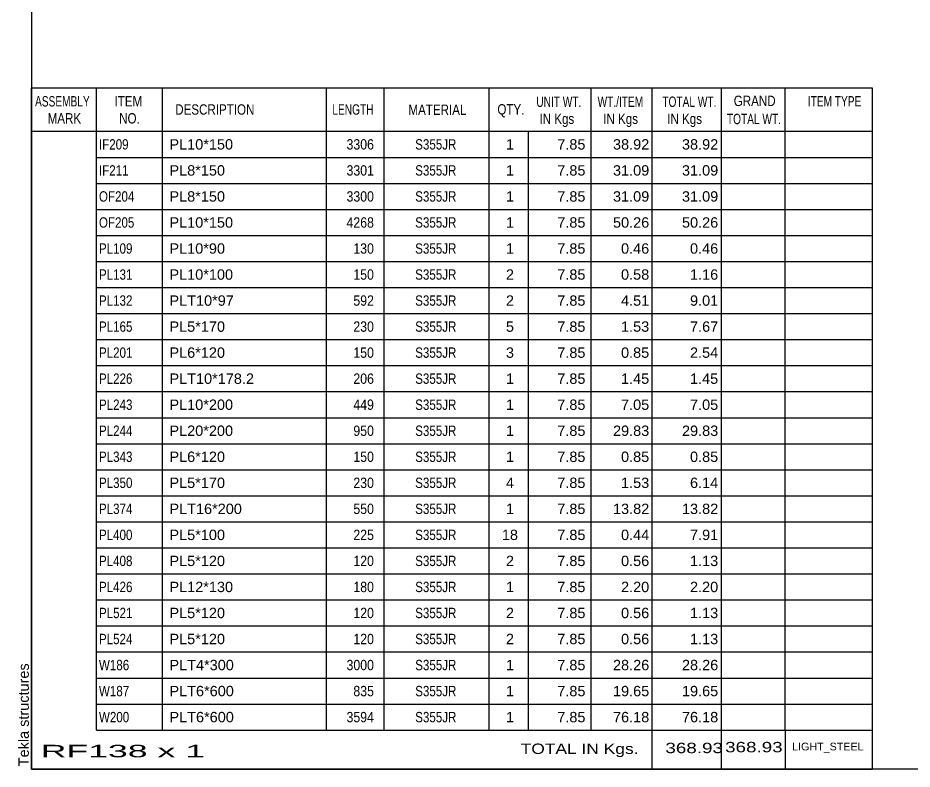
# Model space of a CAD drawing. Header units: millimetres. Extents: x -32 to 370, y -197 to 80.
# Drawn here: x -32.1 to 132.7, y -196.6 to -58.1 of the extents above; entities that cross this region are included whole.
import ezdxf

# ---------------------------------------------------------------- set-up
doc = ezdxf.new("R2010")
doc.units = ezdxf.units.MM
doc.styles.add('Arial', font='ARIAL.TTF', dxfattribs={"height": 0.2})

# ---------------------------------------------------------------- blocks, each defined once
blk = doc.blocks.new('Unknown-627306814-1201')
at = {"color": 5, "linetype": 'Continuous'}
for p, q in [((-29.56, 80.43), (-29.56, -196.57)), ((-29.56, -196.57), (370.44, -196.57))]:
    blk.add_line(p, q, dxfattribs=at)
at = {"color": 174, "linetype": 'Continuous', "style": 'Arial'}
blk.add_text('Tekla structures', height=1.9102, rotation=90, dxfattribs=at).set_placement((-30.06, -196.07))
blk = doc.blocks.new('CBS_BOM-627306814-5238')
at = {"color": 7, "linetype": 'Continuous'}
for p, q in [((-29.59, -79), (-29.59, -71)), ((-29.59, -71), (125.33, -71)), ((-17.59, -79), (-17.59, -71)), ((-5.4, -79), (-5.4, -71)), ((24.76, -79), (24.76, -71)), ((35.44, -79), (35.44, -71)), ((54.76, -79), (54.76, -71)), ((73.56, -79), (73.56, -71)), ((84.77, -79), (84.77, -71)), ((97.56, -79), (97.56, -71)), ((109.31, -79), (109.31, -71)), ((125.33, -71.01), (125.32, -78.99)), ((-29.59, -79), (125.33, -79)), ((-29.59, -83.8), (-29.59, -79)), ((-17.59, -83.8), (-17.59, -79)), ((-5.4, -83.8), (-5.4, -79)), ((24.76, -83.8), (24.76, -79)), ((35.44, -83.8), (35.44, -79)), ((54.76, -83.8), (54.76, -79)), ((62.02, -83.8), (62.02, -79)), ((73.56, -83.8), (73.56, -79)), ((84.77, -83.8), (84.77, -79)), ((97.56, -83.8), (97.56, -79)), ((109.32, -83.8), (109.32, -79)), ((125.33, -79), (125.33, -83.8)), ((-29.59, -88.6), (-29.59, -83.8)), ((-17.59, -83.8), (125.33, -83.8)), ((-17.59, -88.6), (-17.59, -83.8)), ((-5.4, -88.6), (-5.4, -83.8)), ((24.76, -88.6), (24.76, -83.8)), ((35.44, -88.6), (35.44, -83.8)), ((54.76, -88.6), (54.76, -83.8)), ((62.02, -88.6), (62.02, -83.8)), ((73.56, -88.6), (73.56, -83.8)), ((84.77, -88.6), (84.77, -83.8)), ((97.56, -88.6), (97.56, -83.8)), ((109.32, -88.6), (109.32, -83.8)), ((125.33, -83.8), (125.33, -88.6)), ((-29.59, -93.4), (-29.59, -88.6)), ((-17.59, -88.6), (125.33, -88.6)), ((-17.59, -93.4), (-17.59, -88.6)), ((-5.4, -93.4), (-5.4, -88.6)), ((24.76, -93.4), (24.76, -88.6)), ((35.44, -93.4), (35.44, -88.6)), ((54.76, -93.4), (54.76, -88.6)), ((62.02, -93.4), (62.02, -88.6)), ((73.56, -93.4), (73.56, -88.6)), ((84.77, -93.4), (84.77, -88.6)), ((97.56, -93.4), (97.56, -88.6)), ((109.32, -93.4), (109.32, -88.6)), ((125.33, -88.6), (125.33, -93.4)), ((-29.59, -98.2), (-29.59, -93.4)), ((-17.59, -93.4), (125.33, -93.4)), ((-17.59, -98.2), (-17.59, -93.4)), ((-5.4, -98.2), (-5.4, -93.4)), ((24.76, -98.2), (24.76, -93.4)), ((35.44, -98.2), (35.44, -93.4)), ((54.76, -98.2), (54.76, -93.4)), ((62.02, -98.2), (62.02, -93.4)), ((73.56, -98.2), (73.56, -93.4)), ((84.77, -98.2), (84.77, -93.4)), ((97.56, -98.2), (97.56, -93.4)), ((109.32, -98.2), (109.32, -93.4)), ((125.33, -93.4), (125.33, -98.2)), ((-29.59, -103), (-29.59, -98.2)), ((-17.59, -98.2), (125.33, -98.2)), ((-17.59, -103), (-17.59, -98.2)), ((-5.4, -103), (-5.4, -98.2)), ((24.76, -103), (24.76, -98.2)), ((35.44, -103), (35.44, -98.2)), ((54.76, -103), (54.76, -98.2)), ((62.02, -103), (62.02, -98.2)), ((73.56, -103), (73.56, -98.2)), ((84.77, -103), (84.77, -98.2)), ((97.56, -103), (97.56, -98.2)), ((109.32, -103), (109.32, -98.2)), ((125.33, -98.2), (125.33, -103)), ((-29.59, -107.8), (-29.59, -103)), ((-17.59, -103), (125.33, -103)), ((-17.59, -107.8), (-17.59, -103)), ((-5.4, -107.8), (-5.4, -103)), ((24.76, -107.8), (24.76, -103)), ((35.44, -107.8), (35.44, -103)), ((54.76, -107.8), (54.76, -103)), ((62.02, -107.8), (62.02, -103)), ((73.56, -107.8), (73.56, -103)), ((84.77, -107.8), (84.77, -103)), ((97.56, -107.8), (97.56, -103)), ((109.32, -107.8), (109.32, -103)), ((125.33, -103), (125.33, -107.8)), ((-29.59, -112.6), (-29.59, -107.8)), ((-17.59, -107.8), (125.33, -107.8)), ((-17.59, -112.6), (-17.59, -107.8)), ((-5.4, -112.6), (-5.4, -107.8)), ((24.76, -112.6), (24.76, -107.8)), ((35.44, -112.6), (35.44, -107.8)), ((54.76, -112.6), (54.76, -107.8)), ((62.02, -112.6), (62.02, -107.8)), ((73.56, -112.6), (73.56, -107.8)), ((84.77, -112.6), (84.77, -107.8)), ((97.56, -112.6), (97.56, -107.8)), ((109.32, -112.6), (109.32, -107.8)), ((125.33, -107.8), (125.33, -112.6)), ((-29.59, -117.4), (-29.59, -112.6)), ((-17.59, -112.6), (125.33, -112.6)), ((-17.59, -117.4), (-17.59, -112.6)), ((-5.4, -117.4), (-5.4, -112.6)), ((24.76, -117.4), (24.76, -112.6)), ((35.44, -117.4), (35.44, -112.6)), ((54.76, -117.4), (54.76, -112.6)), ((62.02, -117.4), (62.02, -112.6)), ((73.56, -117.4), (73.56, -112.6)), ((84.77, -117.4), (84.77, -112.6)), ((97.56, -117.4), (97.56, -112.6)), ((109.32, -117.4), (109.32, -112.6)), ((125.33, -112.6), (125.33, -117.4)), ((-29.59, -122.2), (-29.59, -117.4)), ((-17.59, -117.4), (125.33, -117.4)), ((-17.59, -122.2), (-17.59, -117.4)), ((-5.4, -122.2), (-5.4, -117.4)), ((24.76, -122.2), (24.76, -117.4)), ((35.44, -122.2), (35.44, -117.4)), ((54.76, -122.2), (54.76, -117.4)), ((62.02, -122.2), (62.02, -117.4)), ((73.56, -122.2), (73.56, -117.4)), ((84.77, -122.2), (84.77, -117.4)), ((97.56, -122.2), (97.56, -117.4)), ((109.32, -122.2), (109.32, -117.4)), ((125.33, -117.4), (125.33, -122.2)), ((-29.59, -127), (-29.59, -122.2)), ((-17.59, -122.2), (125.33, -122.2)), ((-17.59, -127), (-17.59, -122.2)), ((-5.4, -127), (-5.4, -122.2)), ((24.76, -127), (24.76, -122.2)), ((35.44, -127), (35.44, -122.2)), ((54.76, -127), (54.76, -122.2)), ((62.02, -127), (62.02, -122.2)), ((73.56, -127), (73.56, -122.2)), ((84.77, -127), (84.77, -122.2)), ((97.56, -127), (97.56, -122.2)), ((109.32, -127), (109.32, -122.2)), ((125.33, -122.2), (125.33, -127)), ((-29.59, -131.8), (-29.59, -127)), ((-17.59, -127), (125.33, -127)), ((-17.59, -131.8), (-17.59, -127)), ((-5.4, -131.8), (-5.4, -127)), ((24.76, -131.8), (24.76, -127)), ((35.44, -131.8), (35.44, -127)), ((54.76, -131.8), (54.76, -127)), ((62.02, -131.8), (62.02, -127)), ((73.56, -131.8), (73.56, -127)), ((84.77, -131.8), (84.77, -127)), ((97.56, -131.8), (97.56, -127)), ((109.32, -131.8), (109.32, -127)), ((125.33, -127), (125.33, -131.8)), ((-29.59, -136.6), (-29.59, -131.8)), ((-17.59, -131.8), (125.33, -131.8)), ((-17.59, -136.6), (-17.59, -131.8)), ((-5.4, -136.6), (-5.4, -131.8)), ((24.76, -136.6), (24.76, -131.8)), ((35.44, -136.6), (35.44, -131.8)), ((54.76, -136.6), (54.76, -131.8)), ((62.02, -136.6), (62.02, -131.8)), ((73.56, -136.6), (73.56, -131.8)), ((84.77, -136.6), (84.77, -131.8)), ((97.56, -136.6), (97.56, -131.8)), ((109.32, -136.6), (109.32, -131.8)), ((125.33, -131.8), (125.33, -136.6)), ((-29.59, -141.4), (-29.59, -136.6)), ((-17.59, -136.6), (125.33, -136.6)), ((-17.59, -141.4), (-17.59, -136.6)), ((-5.4, -141.4), (-5.4, -136.6)), ((24.76, -141.4), (24.76, -136.6)), ((35.44, -141.4), (35.44, -136.6)), ((54.76, -141.4), (54.76, -136.6)), ((62.02, -141.4), (62.02, -136.6)), ((73.56, -141.4), (73.56, -136.6)), ((84.77, -141.4), (84.77, -136.6)), ((97.56, -141.4), (97.56, -136.6)), ((109.32, -141.4), (109.32, -136.6)), ((125.33, -136.6), (125.33, -141.4)), ((-29.59, -146.2), (-29.59, -141.4)), ((-17.59, -141.4), (125.33, -141.4)), ((-17.59, -146.2), (-17.59, -141.4)), ((-5.4, -146.2), (-5.4, -141.4)), ((24.76, -146.2), (24.76, -141.4)), ((35.44, -146.2), (35.44, -141.4)), ((54.76, -146.2), (54.76, -141.4)), ((62.02, -146.2), (62.02, -141.4)), ((73.56, -146.2), (73.56, -141.4)), ((84.77, -146.2), (84.77, -141.4)), ((97.56, -146.2), (97.56, -141.4)), ((109.32, -146.2), (109.32, -141.4)), ((125.33, -141.4), (125.33, -146.2)), ((-29.59, -151), (-29.59, -146.2)), ((-17.59, -146.2), (125.33, -146.2)), ((-17.59, -151), (-17.59, -146.2)), ((-5.4, -151), (-5.4, -146.2)), ((24.76, -151), (24.76, -146.2)), ((35.44, -151), (35.44, -146.2)), ((54.76, -151), (54.76, -146.2)), ((62.02, -151), (62.02, -146.2)), ((73.56, -151), (73.56, -146.2)), ((84.77, -151), (84.77, -146.2)), ((97.56, -151), (97.56, -146.2)), ((109.32, -151), (109.32, -146.2)), ((125.33, -146.2), (125.33, -151)), ((-29.59, -155.8), (-29.59, -151)), ((-17.59, -151), (125.33, -151)), ((-17.59, -155.8), (-17.59, -151)), ((-5.4, -155.8), (-5.4, -151)), ((24.76, -155.8), (24.76, -151)), ((35.44, -155.8), (35.44, -151)), ((54.76, -155.8), (54.76, -151)), ((62.02, -155.8), (62.02, -151)), ((73.56, -155.8), (73.56, -151)), ((84.77, -155.8), (84.77, -151)), ((97.56, -155.8), (97.56, -151)), ((109.32, -155.8), (109.32, -151)), ((125.33, -151), (125.33, -155.8)), ((-29.59, -160.6), (-29.59, -155.8)), ((-17.59, -155.8), (125.33, -155.8)), ((-17.59, -160.6), (-17.59, -155.8)), ((-5.4, -160.6), (-5.4, -155.8)), ((24.76, -160.6), (24.76, -155.8)), ((35.44, -160.6), (35.44, -155.8)), ((54.76, -160.6), (54.76, -155.8)), ((62.02, -160.6), (62.02, -155.8)), ((73.56, -160.6), (73.56, -155.8)), ((84.77, -160.6), (84.77, -155.8)), ((97.56, -160.6), (97.56, -155.8)), ((109.32, -160.6), (109.32, -155.8)), ((125.33, -155.8), (125.33, -160.6)), ((-29.59, -165.4), (-29.59, -160.6)), ((-17.59, -160.6), (125.33, -160.6)), ((-17.59, -165.4), (-17.59, -160.6)), ((-5.4, -165.4), (-5.4, -160.6)), ((24.76, -165.4), (24.76, -160.6)), ((35.44, -165.4), (35.44, -160.6)), ((54.76, -165.4), (54.76, -160.6)), ((62.02, -165.4), (62.02, -160.6)), ((73.56, -165.4), (73.56, -160.6)), ((84.77, -165.4), (84.77, -160.6)), ((97.56, -165.4), (97.56, -160.6)), ((109.32, -165.4), (109.32, -160.6)), ((125.33, -160.6), (125.33, -165.4)), ((-29.59, -170.2), (-29.59, -165.4)), ((-17.59, -165.4), (125.33, -165.4)), ((-17.59, -170.2), (-17.59, -165.4)), ((-5.4, -170.2), (-5.4, -165.4)), ((24.76, -170.2), (24.76, -165.4)), ((35.44, -170.2), (35.44, -165.4)), ((54.76, -170.2), (54.76, -165.4)), ((62.02, -170.2), (62.02, -165.4)), ((73.56, -170.2), (73.56, -165.4)), ((84.77, -170.2), (84.77, -165.4)), ((97.56, -170.2), (97.56, -165.4)), ((109.32, -170.2), (109.32, -165.4)), ((125.33, -165.4), (125.33, -170.2)), ((-29.59, -175), (-29.59, -170.2)), ((-17.59, -170.2), (125.33, -170.2)), ((-17.59, -175), (-17.59, -170.2)), ((-5.4, -175), (-5.4, -170.2)), ((24.76, -175), (24.76, -170.2)), ((35.44, -175), (35.44, -170.2)), ((54.76, -175), (54.76, -170.2)), ((62.02, -175), (62.02, -170.2)), ((73.56, -175), (73.56, -170.2)), ((84.77, -175), (84.77, -170.2)), ((97.56, -175), (97.56, -170.2)), ((109.32, -175), (109.32, -170.2)), ((125.33, -170.2), (125.33, -175)), ((-29.59, -179.8), (-29.59, -175)), ((-17.59, -175), (125.33, -175)), ((-17.59, -179.8), (-17.59, -175)), ((-5.4, -179.8), (-5.4, -175)), ((24.76, -179.8), (24.76, -175)), ((35.44, -179.8), (35.44, -175)), ((54.76, -179.8), (54.76, -175)), ((62.02, -179.8), (62.02, -175)), ((73.56, -179.8), (73.56, -175)), ((84.77, -179.8), (84.77, -175)), ((97.56, -179.8), (97.56, -175)), ((109.32, -179.8), (109.32, -175)), ((125.33, -175), (125.33, -179.8)), ((-29.59, -184.6), (-29.59, -179.8)), ((-17.59, -179.8), (125.33, -179.8)), ((-17.59, -184.6), (-17.59, -179.8)), ((-5.4, -184.6), (-5.4, -179.8)), ((24.76, -184.6), (24.76, -179.8)), ((35.44, -184.6), (35.44, -179.8)), ((54.76, -184.6), (54.76, -179.8)), ((62.02, -184.6), (62.02, -179.8)), ((73.56, -184.6), (73.56, -179.8)), ((84.77, -184.6), (84.77, -179.8)), ((97.56, -184.6), (97.56, -179.8)), ((109.32, -184.6), (109.32, -179.8)), ((125.33, -179.8), (125.33, -184.6)), ((-29.59, -189.4), (-29.59, -184.6)), ((-17.59, -184.6), (125.33, -184.6)), ((-17.59, -189.4), (-17.59, -184.6)), ((-5.4, -189.4), (-5.4, -184.6)), ((24.76, -189.4), (24.76, -184.6)), ((35.44, -189.4), (35.44, -184.6)), ((54.76, -189.4), (54.76, -184.6)), ((62.02, -189.4), (62.02, -184.6)), ((73.56, -189.4), (73.56, -184.6)), ((84.77, -189.4), (84.77, -184.6)), ((97.56, -189.4), (97.56, -184.6)), ((109.32, -189.4), (109.32, -184.6)), ((125.33, -184.6), (125.33, -189.4)), ((-29.59, -196.6), (-29.59, -189.42)), ((-17.59, -189.4), (125.33, -189.4)), ((84.77, -196.6), (84.77, -189.42)), ((97.56, -196.6), (97.56, -189.42)), ((109.36, -196.6), (109.36, -189.42)), ((125.33, -189.4), (125.33, -196.6)), ((-29.59, -196.6), (125.33, -196.6))]:
    blk.add_line(p, q, dxfattribs=at)
at = {"color": 3, "linetype": 'Continuous', "style": 'Arial'}
for s, height, width, p in [('ASSEMBLY', 1.91, 0.7, (-28.91, -74.42)), ('WT./ITEM', 1.91, 0.7, (74.74, -74.5)), ('GRAND', 1.91, 0.8, (99.83, -74.34)), ('ITEM', 1.91, 0.8, (-14.27, -74.42)), ('DESCRIPTION', 1.9102, 0.8, (-3.08, -75.93)), ('LENGTH', 1.91, 0.7, (25.87, -75.93)), ('MATERIAL', 1.91, 0.8, (39.89, -75.98)), ('QTY.', 1.91, 0.8, (56.28, -75.9)), ('UNIT WT.', 1.91, 0.7, (63.45, -74.5)), ('TOTAL WT.', 1.91, 0.7, (86.67, -74.5)), ('ITEM TYPE', 1.91, 0.7, (113.47, -74.42)), ('MARK', 1.91, 0.8, (-26.59, -77.56)), ('NO.', 1.91, 0.8, (-13.41, -77.56)), ('IN Kgs', 1.91, 0.8, (64.03, -77.64)), ('IN Kgs', 1.91, 0.8, (75.78, -77.64)), ('IN Kgs', 1.91, 0.8, (87.57, -77.64)), ('TOTAL WT.', 1.91, 0.7, (98.57, -77.68))]:
    blk.add_text(s, height=height, dxfattribs=dict(at, width=width)).set_placement(p)
at = {"color": 7, "linetype": 'Continuous', "style": 'Arial'}
for s, width, p in [('IF209', 0.8, (-17.14, -82.36)), ('3306', 0.85, (28.48, -82.36)), ('S355JR', 0.8, (41.13, -82.36)), ('IF211', 0.8, (-17.14, -87.16)), ('3301', 0.85, (28.48, -87.16)), ('S355JR', 0.8, (41.13, -87.16)), ('OF204', 0.8, (-17.14, -91.96)), ('3300', 0.85, (28.48, -91.96)), ('S355JR', 0.8, (41.13, -91.96)), ('OF205', 0.8, (-17.14, -96.76)), ('4268', 0.85, (28.48, -96.76)), ('S355JR', 0.8, (41.13, -96.76)), ('PL109', 0.8, (-17.14, -101.56)), ('130', 0.85, (29.74, -101.56)), ('S355JR', 0.8, (41.13, -101.56)), ('PL131', 0.8, (-17.14, -106.36)), ('150', 0.85, (29.74, -106.36)), ('S355JR', 0.8, (41.13, -106.36)), ('PL132', 0.8, (-17.14, -111.16)), ('592', 0.85, (29.74, -111.16)), ('S355JR', 0.8, (41.13, -111.16)), ('PL165', 0.8, (-17.14, -115.96)), ('230', 0.85, (29.74, -115.96)), ('S355JR', 0.8, (41.13, -115.96)), ('PL201', 0.8, (-17.14, -120.76)), ('150', 0.85, (29.74, -120.76)), ('S355JR', 0.8, (41.13, -120.76)), ('PL226', 0.8, (-17.14, -125.56)), ('206', 0.85, (29.74, -125.56)), ('S355JR', 0.8, (41.13, -125.56)), ('PL243', 0.8, (-17.14, -130.36)), ('449', 0.85, (29.74, -130.36)), ('S355JR', 0.8, (41.13, -130.36)), ('PL244', 0.8, (-17.14, -135.16)), ('950', 0.85, (29.74, -135.16)), ('S355JR', 0.8, (41.13, -135.16)), ('PL343', 0.8, (-17.14, -139.96)), ('150', 0.85, (29.74, -139.96)), ('S355JR', 0.8, (41.13, -139.96)), ('PL350', 0.8, (-17.14, -144.76)), ('230', 0.85, (29.74, -144.76)), ('S355JR', 0.8, (41.13, -144.76)), ('PL374', 0.8, (-17.14, -149.56)), ('550', 0.85, (29.74, -149.56)), ('S355JR', 0.8, (41.13, -149.56)), ('PL400', 0.8, (-17.14, -154.36)), ('225', 0.85, (29.74, -154.36)), ('S355JR', 0.8, (41.13, -154.36)), ('PL408', 0.8, (-17.14, -159.16)), ('120', 0.85, (29.74, -159.16)), ('S355JR', 0.8, (41.13, -159.16)), ('PL426', 0.8, (-17.14, -163.96)), ('180', 0.85, (29.74, -163.96)), ('S355JR', 0.8, (41.13, -163.96)), ('PL521', 0.8, (-17.14, -168.76)), ('120', 0.85, (29.74, -168.76)), ('S355JR', 0.8, (41.13, -168.76)), ('PL524', 0.8, (-17.14, -173.56)), ('120', 0.85, (29.74, -173.56)), ('S355JR', 0.8, (41.13, -173.56)), ('W186', 0.8, (-17.14, -178.36)), ('3000', 0.85, (28.48, -178.36)), ('S355JR', 0.8, (41.13, -178.36)), ('W187', 0.8, (-17.14, -183.16)), ('835', 0.85, (29.74, -183.16)), ('S355JR', 0.8, (41.13, -183.16)), ('W200', 0.8, (-17.14, -187.96)), ('3594', 0.85, (28.48, -187.96)), ('S355JR', 0.8, (41.13, -187.96))]:
    blk.add_text(s, height=1.91, dxfattribs=dict(at, width=width)).set_placement(p)
for s, height, p in [('PL10*150', 1.91, (-4.15, -82.36)), ('1', 1.91, (57.85, -82.36)), ('7.85', 1.91, (67.31, -82.36)), ('38.92', 1.91, (77.58, -82.36)), ('38.92', 1.91, (90.29, -82.36)), ('PL8*150', 1.91, (-4.15, -87.16)), ('1', 1.91, (57.85, -87.16)), ('7.85', 1.91, (67.31, -87.16)), ('31.09', 1.91, (77.58, -87.16)), ('31.09', 1.91, (90.29, -87.16)), ('PL8*150', 1.91, (-4.15, -91.96)), ('1', 1.91, (57.85, -91.96)), ('7.85', 1.91, (67.31, -91.96)), ('31.09', 1.91, (77.58, -91.96)), ('31.09', 1.91, (90.29, -91.96)), ('PL10*150', 1.91, (-4.15, -96.76)), ('1', 1.91, (57.85, -96.76)), ('7.85', 1.91, (67.31, -96.76)), ('50.26', 1.91, (77.58, -96.76)), ('50.26', 1.91, (90.29, -96.76)), ('PL10*90', 1.91, (-4.15, -101.56)), ('1', 1.91, (57.85, -101.56)), ('7.85', 1.91, (67.31, -101.56)), ('0.46', 1.91, (79.06, -101.56)), ('0.46', 1.91, (91.77, -101.56)), ('PL10*100', 1.91, (-4.15, -106.36)), ('2', 1.91, (57.85, -106.36)), ('7.85', 1.91, (67.31, -106.36)), ('0.58', 1.91, (79.06, -106.36)), ('1.16', 1.91, (91.77, -106.36)), ('PLT10*97', 1.91, (-4.15, -111.16)), ('2', 1.91, (57.85, -111.16)), ('7.85', 1.91, (67.31, -111.16)), ('4.51', 1.91, (79.06, -111.16)), ('9.01', 1.91, (91.77, -111.16)), ('PL5*170', 1.91, (-4.15, -115.96)), ('5', 1.91, (57.85, -115.96)), ('7.85', 1.91, (67.31, -115.96)), ('1.53', 1.91, (79.06, -115.96)), ('7.67', 1.91, (91.77, -115.96)), ('PL6*120', 1.91, (-4.15, -120.76)), ('3', 1.91, (57.85, -120.76)), ('7.85', 1.91, (67.31, -120.76)), ('0.85', 1.91, (79.06, -120.76)), ('2.54', 1.91, (91.77, -120.76)), ('PLT10*178.2', 1.9102, (-4.15, -125.56)), ('1', 1.91, (57.85, -125.56)), ('7.85', 1.91, (67.31, -125.56)), ('1.45', 1.91, (79.06, -125.56)), ('1.45', 1.91, (91.77, -125.56)), ('PL10*200', 1.91, (-4.15, -130.36)), ('1', 1.91, (57.85, -130.36)), ('7.85', 1.91, (67.31, -130.36)), ('7.05', 1.91, (79.06, -130.36)), ('7.05', 1.91, (91.77, -130.36)), ('PL20*200', 1.91, (-4.15, -135.16)), ('1', 1.91, (57.85, -135.16)), ('7.85', 1.91, (67.31, -135.16)), ('29.83', 1.91, (77.58, -135.16)), ('29.83', 1.91, (90.29, -135.16)), ('PL6*120', 1.91, (-4.15, -139.96)), ('1', 1.91, (57.85, -139.96)), ('7.85', 1.91, (67.31, -139.96)), ('0.85', 1.91, (79.06, -139.96)), ('0.85', 1.91, (91.77, -139.96)), ('PL5*170', 1.91, (-4.15, -144.76)), ('4', 1.91, (57.85, -144.76)), ('7.85', 1.91, (67.31, -144.76)), ('1.53', 1.91, (79.06, -144.76)), ('6.14', 1.91, (91.77, -144.76)), ('PLT16*200', 1.91, (-4.15, -149.56)), ('1', 1.91, (57.85, -149.56)), ('7.85', 1.91, (67.31, -149.56)), ('13.82', 1.91, (77.58, -149.56)), ('13.82', 1.91, (90.29, -149.56)), ('PL5*100', 1.91, (-4.15, -154.36)), ('18', 1.91, (57.1, -154.36)), ('7.85', 1.91, (67.31, -154.36)), ('0.44', 1.91, (79.06, -154.36)), ('7.91', 1.91, (91.77, -154.36)), ('PL5*120', 1.91, (-4.15, -159.16)), ('2', 1.91, (57.85, -159.16)), ('7.85', 1.91, (67.31, -159.16)), ('0.56', 1.91, (79.06, -159.16)), ('1.13', 1.91, (91.77, -159.16)), ('PL12*130', 1.91, (-4.15, -163.96)), ('1', 1.91, (57.85, -163.96)), ('7.85', 1.91, (67.31, -163.96)), ('2.20', 1.91, (79.06, -163.96)), ('2.20', 1.91, (91.77, -163.96)), ('PL5*120', 1.91, (-4.15, -168.76)), ('2', 1.91, (57.85, -168.76)), ('7.85', 1.91, (67.31, -168.76)), ('0.56', 1.91, (79.06, -168.76)), ('1.13', 1.91, (91.77, -168.76)), ('PL5*120', 1.91, (-4.15, -173.56)), ('2', 1.91, (57.85, -173.56)), ('7.85', 1.91, (67.31, -173.56)), ('0.56', 1.91, (79.06, -173.56)), ('1.13', 1.91, (91.77, -173.56)), ('PLT4*300', 1.91, (-4.15, -178.36)), ('1', 1.91, (57.85, -178.36)), ('7.85', 1.91, (67.31, -178.36)), ('28.26', 1.91, (77.58, -178.36)), ('28.26', 1.91, (90.29, -178.36)), ('PLT6*600', 1.91, (-4.15, -183.16)), ('7.85', 1.91, (67.31, -183.16)), ('19.65', 1.91, (77.58, -183.16)), ('19.65', 1.91, (90.29, -183.16)), ('1', 1.91, (57.85, -183.16)), ('PLT6*600', 1.91, (-4.15, -187.96)), ('1', 1.91, (57.85, -187.96)), ('7.85', 1.91, (67.31, -187.96)), ('76.18', 1.91, (77.58, -187.96)), ('76.18', 1.91, (90.29, -187.96))]:
    blk.add_text(s, height=height, dxfattribs=at).set_placement(p)
at = {"color": 6, "linetype": 'Continuous', "style": 'Arial'}
for s, height, width, p in [('RF138 x 1', 2.292, 2.05, (-27.87, -194.41)), ('TOTAL IN Kgs.', 1.9102, 1.2, (60.57, -193.8)), ('368.93', 1.91, 1.3, (87.23, -193.65)), ('368.93', 1.91, 1.3, (98.23, -193.49))]:
    blk.add_text(s, height=height, dxfattribs=dict(at, width=width)).set_placement(p)
blk.add_text('LIGHT_STEEL', height=1.4135, dxfattribs=at).set_placement((110.58, -193.14))

msp = doc.modelspace()

# ---------------------------------------------------------------- block references
for name in ['Unknown-627306814-1201', 'CBS_BOM-627306814-5238']:
    msp.add_blockref(name, (0, 0))

doc.saveas('drawing.dxf')
